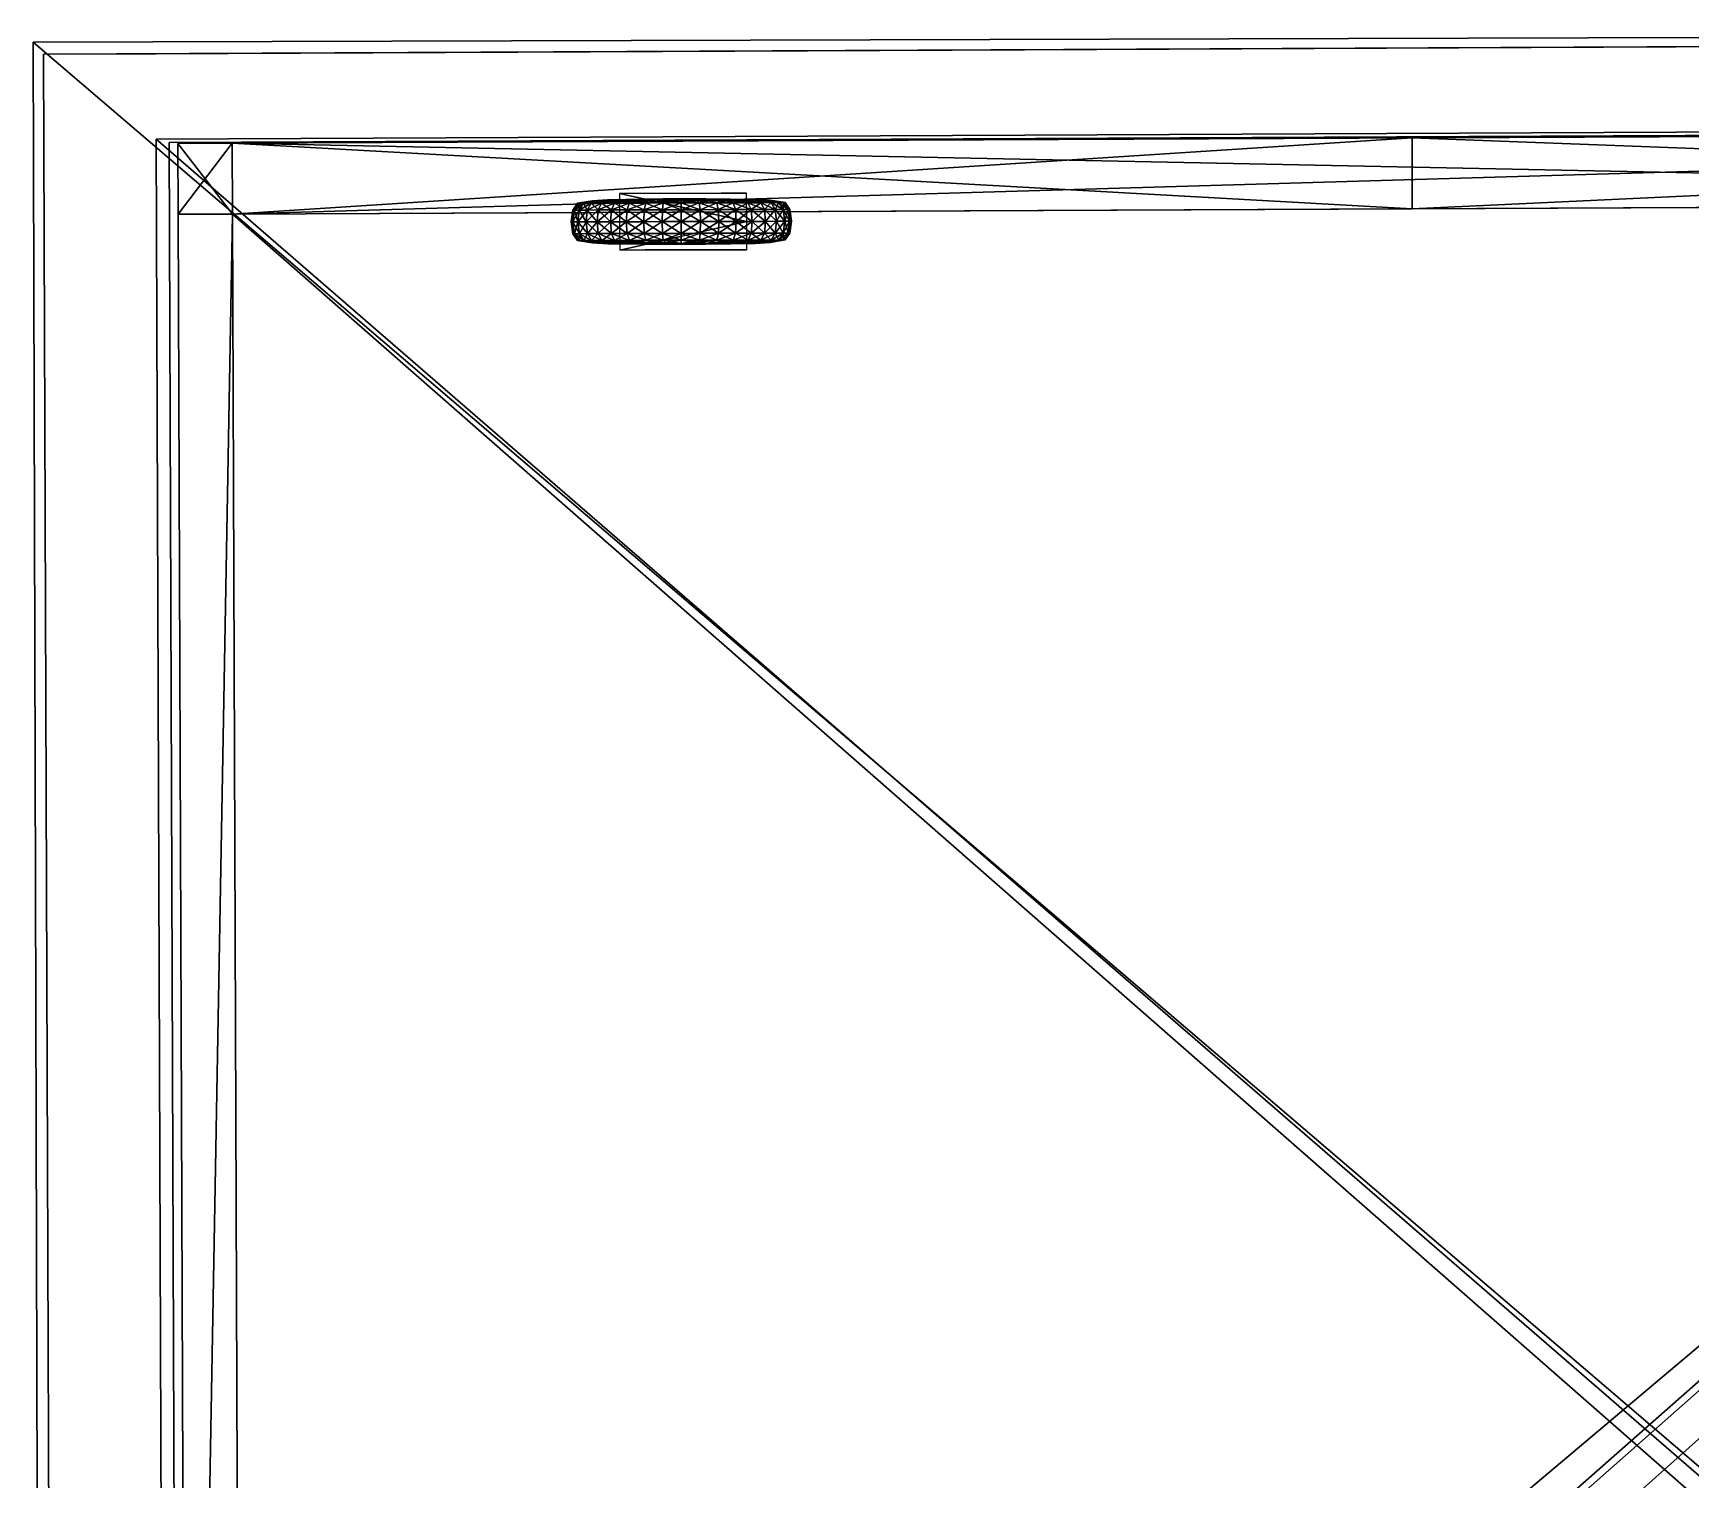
# Model space of a CAD drawing. Extents: x -38 to 62, y -5 to 40.
# Drawn here: x -38.47 to -12.8, y 17.5 to 39.91 of the extents above; entities that cross this region are included whole.
import ezdxf

# ---------------------------------------------------------------- set-up
doc = ezdxf.new("R2010")
doc.units = 0
doc.layers.get('0').update_dxf_attribs({"color": 16, "linetype": 'CONTINUOUS'})

msp = doc.modelspace()

# ---------------------------------------------------------------- meshes
at = {"color": 233}
mesh = msp.add_polyface(dxfattribs=at)
corners = [(-26.755, 36.996, 1.447), (-26.728, 36.996, 1.743), (-26.752, 36.814, 1.743), (-26.778, 36.813, 1.451), (-26.831, 36.996, 1.16), (-26.853, 36.813, 1.168), (-26.854, 37.179, 1.168), (-26.779, 37.179, 1.451), (-26.753, 37.179, 1.743), (-26.755, 36.996, 2.039), (-26.831, 36.996, 2.326), (-26.853, 36.813, 2.318), (-26.778, 36.813, 2.035), (-26.779, 37.179, 2.035), (-26.854, 37.179, 2.318), (-26.848, 36.707, 1.464), (-26.823, 36.707, 1.743), (-26.848, 36.707, 2.022), (-26.92, 36.707, 2.293), (-26.85, 37.285, 1.464), (-26.825, 37.285, 1.743), (-26.922, 37.285, 1.193), (-26.85, 37.285, 2.022), (-38.47, 39.77, 4.408), (11.53, 39.91, 4.408), (11.65, -3.09, 4.408), (11.65, -3.09, 6.144), (11.53, 39.91, 6.144), (-38.47, 39.77, 6.144), (-38.35, -3.23, 6.144)]
mesh.append_faces([[corners[k] for k in face] for face in [(0, 1, 2, 0), (2, 3, 0, 2), (4, 0, 3, 4), (3, 5, 4, 3), (0, 4, 6, 0), (6, 7, 0, 6), (1, 0, 7, 1), (7, 8, 1, 7), (9, 10, 11, 9), (11, 12, 9, 11), (1, 9, 12, 1), (12, 2, 1, 12), (9, 1, 8, 9), (8, 13, 9, 8), (10, 9, 13, 10), (13, 14, 10, 13), (5, 3, 15, 5), (16, 15, 3, 16), (3, 2, 16, 3), (17, 16, 2, 17), (2, 12, 17, 2), (12, 11, 18, 12), (19, 20, 8, 19), (8, 7, 19, 8), (7, 6, 21, 7), (14, 13, 22, 14), (20, 22, 13, 20), (13, 8, 20, 13), (23, 24, 25, 23), (26, 27, 28, 26), (28, 29, 26, 28), (23, 28, 27, 23), (27, 24, 23, 27)]], dxfattribs={"vtx2": -1, "vtx3": -1, "color": 233})
at = {"color": 176}
mesh = msp.add_polyface(dxfattribs=at)
corners = [(-36.218, -1.892, 28.683), (9.624, -1.682, 28.683), (-36.363, 38.217, 28.683), (9.479, 38.427, 28.683), (-36.218, -1.892, 29.59), (9.624, -1.682, 29.59), (-36.363, 38.217, 29.59), (9.479, 38.427, 29.59), (-38.16, -1.903, 6.261), (11.497, -1.676, 6.261), (-38.311, 39.584, 6.261), (11.347, 39.811, 6.261), (-38.16, -1.903, 49.451), (11.497, -1.676, 49.451), (-38.311, 39.584, 49.451), (11.347, 39.811, 49.451), (-36.419, -1.895, 11.224), (9.548, -1.684, 11.224), (9.548, -1.684, 48.268), (-36.419, -1.895, 48.268), (9.397, 39.802, 10.192), (-36.57, 39.592, 10.192), (-36.57, 39.592, 48.268), (9.397, 39.802, 48.268), (-36.565, 38.27, 11.224), (9.402, 38.48, 11.224), (9.402, 38.48, 48.268), (-36.565, 38.27, 48.268), (11.497, -1.676, 32.708), (11.497, -1.676, 36.914), (-38.16, -1.903, 36.86), (-38.16, -1.903, 32.708), (11.347, 39.811, 36.914), (11.347, 39.811, 32.708), (-38.311, 39.584, 32.708), (-38.311, 39.584, 36.86), (9.548, -1.684, 32.798), (9.548, -1.684, 36.857), (-36.419, -1.895, 36.857), (-36.419, -1.895, 32.798), (-36.57, 39.592, 32.798), (-36.57, 39.592, 36.857), (9.397, 39.802, 36.857), (9.397, 39.802, 32.798), (9.402, 38.48, 32.798), (9.402, 38.48, 36.857), (-36.565, 38.27, 36.857), (-36.565, 38.27, 32.798)]
mesh.append_faces([[corners[k] for k in face] for face in [(0, 2, 3, 0), (3, 1, 0, 3), (4, 5, 7, 4), (7, 6, 4, 7), (0, 1, 5, 0), (5, 4, 0, 5), (1, 3, 7, 1), (7, 5, 1, 7), (3, 2, 6, 3), (6, 7, 3, 6), (2, 0, 4, 2), (4, 6, 2, 4), (11, 9, 8, 11), (8, 10, 11, 8), (15, 14, 12, 15), (12, 13, 15, 12), (47, 44, 45, 47), (45, 46, 47, 45), (28, 33, 32, 28), (32, 29, 28, 32), (43, 40, 41, 43), (41, 42, 43, 41), (34, 31, 30, 34), (30, 35, 34, 30), (17, 16, 8, 17), (8, 9, 17, 8), (36, 28, 29, 36), (29, 37, 36, 29), (19, 18, 13, 19), (13, 12, 19, 13), (38, 30, 31, 38), (31, 39, 38, 31), (21, 20, 11, 21), (11, 10, 21, 11), (40, 34, 35, 40), (35, 41, 40, 35), (23, 22, 14, 23), (14, 15, 23, 14), (42, 32, 33, 42), (33, 43, 42, 33), (25, 24, 16, 25), (16, 17, 25, 16), (44, 36, 37, 44), (37, 45, 44, 37), (27, 26, 18, 27), (18, 19, 27, 18), (46, 38, 39, 46), (39, 47, 46, 39), (46, 45, 26, 46), (26, 27, 46, 26), (44, 47, 24, 44), (24, 25, 44, 24), (29, 32, 15, 29), (15, 13, 29, 15), (33, 28, 9, 33), (9, 11, 33, 9), (42, 41, 22, 42), (22, 23, 42, 22), (40, 43, 20, 40), (20, 21, 40, 20), (35, 30, 12, 35), (12, 14, 35, 12), (31, 34, 10, 31), (10, 8, 31, 10), (18, 37, 29, 18), (29, 13, 18, 29), (28, 36, 17, 28), (17, 9, 28, 17), (16, 39, 31, 16), (31, 8, 16, 31), (30, 38, 19, 30), (19, 12, 30, 19), (22, 41, 35, 22), (35, 14, 22, 35), (34, 40, 21, 34), (21, 10, 34, 21), (20, 43, 33, 20), (33, 11, 20, 33), (32, 42, 23, 32), (23, 15, 32, 23), (45, 37, 18, 45), (18, 26, 45, 18), (36, 44, 25, 36), (25, 17, 36, 25), (47, 39, 16, 47), (16, 24, 47, 16), (38, 46, 27, 38), (27, 19, 38, 27)]], dxfattribs={"vtx2": -1, "vtx3": -1, "color": 176})
at = {"color": 233}
mesh = msp.add_polyface(dxfattribs=at)
corners = [(-28.727, 0.483, 0.655), (-28.331, 0.502, 1.743), (-28.331, 0.485, 0.585), (-28.57, 0.471, 0.387), (-29.019, 0.469, 0.551), (-29.075, 0.482, 0.856), (-29.334, 0.482, 1.164), (-29.385, 0.468, 0.858), (-29.625, 0.468, 1.272), (-29.471, 0.481, 1.542), (-29.471, 0.481, 1.944), (-29.708, 0.467, 1.743), (-29.625, 0.468, 2.214), (-29.334, 0.482, 2.322), (-29.075, 0.482, 2.63), (-29.385, 0.468, 2.628), (-29.019, 0.469, 2.935), (-28.727, 0.483, 2.831), (-28.331, 0.485, 2.901), (-28.57, 0.471, 3.099), (-28.331, 0.433, 0.135), (-28.881, 0.432, 0.232), (-28.61, 0.432, 0.159), (-29.135, 0.431, 0.35), (-29.563, 0.43, 0.709), (-29.842, 0.429, 1.193), (-29.939, 0.429, 1.743), (-29.842, 0.429, 2.293), (-29.563, 0.43, 2.777), (-28.881, 0.432, 3.254), (-29.135, 0.431, 3.136), (-28.61, 0.432, 3.327), (-28.894, 0.579, 2.001), (-29.286, 0.578, 4.299), (-27.319, 0.584, 4.299), (-38.47, 39.77, 4.408), (-38.35, -3.23, 4.408), (-38.35, -3.23, 6.144), (-38.47, 39.77, 6.144)]
mesh.append_faces([[corners[k] for k in face] for face in [(0, 1, 2, 0), (2, 3, 0, 2), (1, 0, 4, 1), (4, 5, 1, 4), (6, 1, 5, 6), (5, 7, 6, 5), (1, 6, 8, 1), (8, 9, 1, 8), (10, 1, 9, 10), (9, 11, 10, 9), (1, 10, 12, 1), (12, 13, 1, 12), (14, 1, 13, 14), (13, 15, 14, 13), (1, 14, 16, 1), (16, 17, 1, 16), (18, 1, 17, 18), (17, 19, 18, 17), (3, 2, 20, 3), (4, 0, 21, 4), (0, 3, 22, 0), (5, 4, 23, 5), (6, 7, 24, 6), (9, 8, 25, 9), (10, 11, 26, 10), (13, 12, 27, 13), (14, 15, 28, 14), (19, 17, 29, 19), (17, 16, 30, 17), (18, 19, 31, 18), (32, 33, 34, 32), (35, 36, 37, 35), (37, 38, 35, 37)]], dxfattribs={"vtx2": -1, "vtx3": -1, "color": 233})
mesh = msp.add_polyface(dxfattribs=at)
corners = [(-26.652, 0.149, 1.447), (-26.626, 0.149, 1.743), (-26.649, -0.034, 1.743), (-26.675, -0.034, 1.451), (-26.728, 0.149, 1.16), (-26.75, -0.034, 1.168), (-26.751, 0.331, 1.168), (-26.676, 0.331, 1.451), (-26.65, 0.331, 1.743), (-26.652, 0.149, 2.039), (-26.728, 0.149, 2.326), (-26.75, -0.034, 2.318), (-26.675, -0.034, 2.035), (-26.676, 0.331, 2.035), (-26.751, 0.331, 2.318), (-26.745, -0.141, 1.464), (-26.818, -0.141, 1.193), (-26.721, -0.141, 1.743), (-26.745, -0.141, 2.022), (-26.818, -0.141, 2.293), (-26.747, 0.438, 1.464), (-26.722, 0.438, 1.743), (-26.819, 0.437, 1.193), (-26.747, 0.438, 2.022), (11.65, -3.09, 4.408), (-38.35, -3.23, 4.408), (-38.47, 39.77, 4.408), (11.65, -3.09, 6.144), (-38.35, -3.23, 6.144)]
mesh.append_faces([[corners[k] for k in face] for face in [(0, 1, 2, 0), (2, 3, 0, 2), (4, 0, 3, 4), (3, 5, 4, 3), (0, 4, 6, 0), (6, 7, 0, 6), (1, 0, 7, 1), (7, 8, 1, 7), (9, 10, 11, 9), (11, 12, 9, 11), (1, 9, 12, 1), (12, 2, 1, 12), (9, 1, 8, 9), (8, 13, 9, 8), (10, 9, 13, 10), (13, 14, 10, 13), (15, 16, 5, 15), (5, 3, 15, 5), (17, 15, 3, 17), (3, 2, 17, 3), (18, 17, 2, 18), (2, 12, 18, 2), (19, 18, 12, 19), (12, 11, 19, 12), (20, 21, 8, 20), (8, 7, 20, 8), (7, 6, 22, 7), (14, 13, 23, 14), (21, 23, 13, 21), (13, 8, 21, 13), (24, 25, 26, 24), (24, 27, 28, 24), (28, 25, 24, 28)]], dxfattribs={"vtx2": -1, "vtx3": -1, "color": 233})
at = {"color": 176}
mesh = msp.add_polyface(dxfattribs=at)
corners = [(-35.386, 38.204, 29.79), (-35.386, 38.204, 30.486), (8.827, 38.403, 30.486), (-36.227, 38.2, 29.79), (-36.227, 38.2, 30.486), (-35.386, 38.204, 47.004), (-36.227, 38.2, 47.004), (-36.223, 37.104, 29.79), (-36.223, 37.104, 30.486), (-36.223, 37.104, 47), (-35.382, 37.108, 30.486), (8.831, 37.307, 30.486), (8.831, 37.307, 29.79), (-35.382, 37.108, 29.79), (8.827, 38.403, 29.79), (-35.382, 37.108, 47), (-17.116, 38.286, 47.004), (-17.116, 38.286, 30.486), (-17.112, 37.19, 47), (-17.112, 37.19, 30.486), (-35.386, 38.204, 11.298), (-35.386, 38.204, 11.994), (8.827, 38.403, 11.994), (-36.227, 38.2, 11.298), (-36.227, 38.2, 11.994), (-35.386, 38.204, 28.512), (-36.227, 38.2, 28.512), (-36.223, 37.104, 11.298), (-36.223, 37.104, 11.994), (-36.223, 37.104, 28.508), (-35.382, 37.108, 11.994), (8.831, 37.307, 11.994), (8.831, 37.307, 11.298), (-35.382, 37.108, 11.298), (8.827, 38.403, 11.298), (-35.382, 37.108, 28.508), (-17.116, 38.286, 28.512), (-17.116, 38.286, 11.994), (-17.112, 37.19, 28.508), (-17.112, 37.19, 11.994)]
mesh.append_faces([[corners[k] for k in face] for face in [(0, 1, 2, 0), (1, 0, 3, 1), (3, 4, 1, 3), (5, 1, 4, 5), (4, 6, 5, 4), (7, 8, 4, 7), (4, 3, 7, 4), (8, 9, 6, 8), (6, 4, 8, 6), (10, 11, 2, 10), (2, 1, 10, 2), (12, 13, 0, 12), (0, 14, 12, 0), (13, 7, 3, 13), (3, 0, 13, 3), (9, 15, 5, 9), (5, 6, 9, 5), (16, 17, 1, 16), (1, 5, 16, 1), (18, 16, 5, 18), (5, 15, 18, 5), (17, 19, 10, 17), (10, 1, 17, 10), (20, 21, 22, 20), (21, 20, 23, 21), (23, 24, 21, 23), (25, 21, 24, 25), (24, 26, 25, 24), (27, 28, 24, 27), (24, 23, 27, 24), (28, 29, 26, 28), (26, 24, 28, 26), (30, 31, 22, 30), (22, 21, 30, 22), (32, 33, 20, 32), (20, 34, 32, 20), (33, 27, 23, 33), (23, 20, 33, 23), (29, 35, 25, 29), (25, 26, 29, 25), (36, 37, 21, 36), (21, 25, 36, 21), (38, 36, 25, 38), (25, 35, 38, 25), (39, 38, 35, 39), (37, 39, 30, 37), (30, 21, 37, 30)]], dxfattribs={"vtx2": -1, "vtx3": -1, "color": 176})
mesh = msp.add_polyface(dxfattribs=at)
corners = [(8.827, 38.403, 30.486), (8.827, 38.403, 29.79), (-35.386, 38.204, 29.79), (9.668, 38.406, 30.486), (9.668, 38.406, 29.79), (8.827, 38.403, 47.004), (9.668, 38.406, 47.004), (9.672, 37.31, 47), (8.831, 37.307, 47), (8.973, -1.778, 46.996), (9.672, 37.31, 30.486), (9.672, 37.31, 29.79), (8.831, 37.307, 29.79), (-17.112, 37.19, 30.486), (-17.116, 38.286, 30.486), (8.831, 37.307, 30.486), (-17.112, 37.19, 47), (-17.116, 38.286, 47.004), (8.827, 38.403, 11.994), (8.827, 38.403, 11.298), (-35.386, 38.204, 11.298), (9.668, 38.406, 11.994), (9.668, 38.406, 11.298), (9.814, -1.775, 11.298), (9.672, 37.31, 11.298), (9.672, 37.31, 11.994), (8.827, 38.403, 28.512), (9.668, 38.406, 28.512), (9.672, 37.31, 28.508), (9.814, -1.775, 28.504), (9.814, -1.775, 11.994), (8.831, 37.307, 28.508), (8.973, -1.778, 28.504), (8.831, 37.307, 11.298), (-17.112, 37.19, 11.994), (-17.116, 38.286, 11.994), (8.831, 37.307, 11.994), (-17.112, 37.19, 28.508), (-17.116, 38.286, 28.512)]
mesh.append_faces([[corners[k] for k in face] for face in [(0, 1, 2, 0), (1, 0, 3, 1), (3, 4, 1, 3), (5, 6, 3, 5), (3, 0, 5, 3), (7, 8, 9, 7), (10, 11, 4, 10), (4, 3, 10, 4), (11, 12, 1, 11), (1, 4, 11, 1), (7, 10, 3, 7), (3, 6, 7, 3), (8, 7, 6, 8), (6, 5, 8, 6), (13, 14, 0, 13), (0, 15, 13, 0), (16, 13, 15, 16), (15, 8, 16, 15), (17, 16, 8, 17), (8, 5, 17, 8), (14, 17, 5, 14), (5, 0, 14, 5), (18, 19, 20, 18), (19, 18, 21, 19), (21, 22, 19, 21), (23, 24, 25, 23), (26, 27, 21, 26), (21, 18, 26, 21), (28, 29, 30, 28), (30, 25, 28, 30), (28, 31, 32, 28), (25, 24, 22, 25), (22, 21, 25, 22), (24, 33, 19, 24), (19, 22, 24, 19), (28, 25, 21, 28), (21, 27, 28, 21), (31, 28, 27, 31), (27, 26, 31, 27), (34, 35, 18, 34), (18, 36, 34, 18), (37, 34, 36, 37), (36, 31, 37, 36), (38, 37, 31, 38), (31, 26, 38, 31), (35, 38, 26, 35), (26, 18, 35, 26)]], dxfattribs={"vtx2": -1, "vtx3": -1, "color": 176})
mesh = msp.add_polyface(dxfattribs=at)
corners = [(-35.24, -1.977, 46.996), (-35.24, -1.977, 48.165), (8.973, -1.778, 48.165), (-36.223, 37.104, 29.79), (-36.081, -1.981, 29.79), (-36.081, -1.981, 30.486), (-36.223, 37.104, 30.486), (-36.081, -1.981, 46.996), (-36.223, 37.104, 47), (-35.382, 37.108, 30.486), (-35.24, -1.977, 30.486), (8.973, -1.778, 30.486), (-35.24, -1.977, 29.79), (-35.382, 37.108, 29.79), (8.831, 37.307, 29.79), (-35.382, 37.108, 47), (-36.081, -1.981, 48.165), (-17.112, 37.19, 30.486), (-17.112, 37.19, 47), (-35.239, -2.104, 30.486), (-35.239, -2.104, 46.996), (8.973, -1.905, 46.996), (-38.136, -1.99, 46.996), (-38.136, -1.99, 48.165), (-38.136, -1.99, 29.79), (-38.136, -1.99, 30.486), (-35.24, -1.977, 28.504), (-35.24, -1.977, 29.674), (8.973, -1.778, 29.674), (-36.223, 37.104, 11.298), (-36.081, -1.981, 11.298), (-36.081, -1.981, 11.994), (-36.223, 37.104, 11.994), (-36.081, -1.981, 28.504), (-36.223, 37.104, 28.508), (-35.382, 37.108, 11.994), (-35.24, -1.977, 11.994), (8.973, -1.778, 11.994), (-35.24, -1.977, 11.298), (-35.382, 37.108, 11.298), (8.831, 37.307, 11.298), (-35.382, 37.108, 28.508), (-36.081, -1.981, 29.674), (-17.112, 37.19, 11.994), (-35.239, -2.104, 11.994), (-35.239, -2.104, 28.504), (8.973, -1.905, 28.504), (-38.136, -1.99, 28.504), (-38.136, -1.99, 29.674), (-38.136, -1.99, 11.298), (-38.136, -1.99, 11.994)]
mesh.append_faces([[corners[k] for k in face] for face in [(0, 1, 2, 0), (3, 4, 5, 3), (5, 6, 3, 5), (6, 5, 7, 6), (7, 8, 6, 7), (9, 10, 11, 9), (12, 13, 14, 12), (13, 12, 4, 13), (4, 3, 13, 4), (15, 0, 10, 15), (10, 9, 15, 10), (16, 1, 0, 16), (0, 7, 16, 0), (7, 0, 15, 7), (15, 8, 7, 15), (17, 18, 15, 17), (15, 9, 17, 15), (19, 20, 21, 19), (22, 23, 16, 22), (16, 7, 22, 16), (24, 25, 5, 24), (5, 4, 24, 5), (25, 22, 7, 25), (7, 5, 25, 7), (26, 27, 28, 26), (29, 30, 31, 29), (31, 32, 29, 31), (32, 31, 33, 32), (33, 34, 32, 33), (35, 36, 37, 35), (38, 39, 40, 38), (39, 38, 30, 39), (30, 29, 39, 30), (41, 26, 36, 41), (36, 35, 41, 36), (42, 27, 26, 42), (26, 33, 42, 26), (33, 26, 41, 33), (41, 34, 33, 41), (41, 35, 43, 41), (44, 45, 46, 44), (47, 48, 42, 47), (42, 33, 47, 42), (49, 50, 31, 49), (31, 30, 49, 31), (50, 47, 33, 50), (33, 31, 50, 33)]], dxfattribs={"vtx2": -1, "vtx3": -1, "color": 176})
mesh = msp.add_polyface(dxfattribs=at)
corners = [(8.973, -1.778, 48.165), (8.973, -1.778, 46.996), (-35.24, -1.977, 46.996), (8.973, -1.778, 30.486), (8.831, 37.307, 30.486), (-35.382, 37.108, 30.486), (8.831, 37.307, 47), (9.672, 37.31, 30.486), (9.814, -1.775, 30.486), (9.814, -1.775, 29.79), (9.672, 37.31, 29.79), (8.973, -1.778, 29.79), (8.831, 37.307, 29.79), (-35.24, -1.977, 29.79), (9.672, 37.31, 47), (9.814, -1.775, 46.996), (9.814, -1.775, 48.165), (8.977, -2.886, 30.486), (8.973, -1.905, 46.996), (8.973, -1.905, 30.486), (-35.239, -2.104, 30.486), (8.976, -2.75, 46.996), (8.976, -2.75, 30.486), (11.869, -1.765, 30.486), (11.869, -1.765, 29.79), (11.869, -1.765, 46.996), (11.869, -1.765, 48.165), (8.973, -1.778, 29.674), (8.973, -1.778, 28.504), (-35.24, -1.977, 28.504), (11.869, -1.765, 28.504), (11.873, -2.873, 28.504), (11.873, -2.873, 11.994), (8.973, -1.778, 11.994), (8.831, 37.307, 11.994), (-35.382, 37.108, 11.994), (8.831, 37.307, 28.508), (9.672, 37.31, 11.994), (9.814, -1.775, 11.994), (9.814, -1.775, 11.298), (9.672, 37.31, 11.298), (8.973, -1.778, 11.298), (8.831, 37.307, 11.298), (-35.24, -1.977, 11.298), (11.869, -1.765, 29.674), (9.814, -1.775, 29.674), (9.814, -1.775, 28.504), (9.672, 37.31, 28.508), (8.977, -2.886, 11.994), (8.973, -1.905, 28.504), (8.973, -1.905, 11.994), (-35.239, -2.104, 11.994), (8.976, -2.75, 28.504), (8.976, -2.75, 11.994), (11.869, -1.765, 11.994), (11.869, -1.765, 11.298)]
mesh.append_faces([[corners[k] for k in face] for face in [(0, 1, 2, 0), (3, 4, 5, 3), (4, 3, 1, 4), (1, 6, 4, 1), (7, 8, 9, 7), (9, 10, 7, 9), (10, 9, 11, 10), (11, 12, 10, 11), (12, 11, 13, 12), (14, 15, 8, 14), (8, 7, 14, 8), (0, 16, 15, 0), (15, 1, 0, 15), (1, 15, 14, 1), (1, 3, 17, 1), (18, 19, 20, 18), (19, 18, 21, 19), (20, 19, 22, 20), (23, 24, 9, 23), (9, 8, 23, 9), (25, 23, 8, 25), (8, 15, 25, 8), (26, 25, 15, 26), (15, 16, 26, 15), (27, 28, 29, 27), (30, 31, 32, 30), (33, 34, 35, 33), (34, 33, 28, 34), (28, 36, 34, 28), (37, 38, 39, 37), (40, 39, 41, 40), (41, 42, 40, 41), (42, 41, 43, 42), (31, 30, 44, 31), (27, 45, 46, 27), (46, 28, 27, 46), (28, 46, 47, 28), (28, 33, 48, 28), (49, 50, 51, 49), (50, 49, 52, 50), (51, 50, 53, 51), (54, 55, 39, 54), (39, 38, 54, 39), (30, 54, 38, 30), (38, 46, 30, 38), (44, 30, 46, 44), (46, 45, 44, 46)]], dxfattribs={"vtx2": -1, "vtx3": -1, "color": 176})
at = {"color": 233}
mesh = msp.add_polyface(dxfattribs=at)
corners = [(-29.908, 36.987, 0.891), (-29.738, 36.988, 0.648), (-29.719, 36.805, 0.663), (-30.034, 36.987, 1.16), (-29.887, 36.805, 0.903), (-30.011, 36.804, 1.168), (-30.012, 37.17, 1.168), (-29.888, 37.17, 0.903), (-29.72, 37.171, 0.663), (-30.111, 36.987, 1.447), (-30.087, 36.804, 1.451), (-30.137, 36.987, 1.743), (-30.112, 36.804, 1.743), (-30.113, 37.17, 1.743), (-30.088, 37.17, 1.451), (-30.111, 36.987, 2.039), (-30.087, 36.804, 2.035), (-30.034, 36.987, 2.326), (-30.011, 36.804, 2.318), (-30.012, 37.17, 2.318), (-30.088, 37.17, 2.035), (-29.908, 36.987, 2.595), (-29.887, 36.805, 2.583), (-29.738, 36.988, 2.838), (-29.72, 37.171, 2.823), (-29.888, 37.17, 2.583), (-29.943, 36.698, 2.293), (-29.825, 36.698, 2.547), (-29.726, 36.661, 2.214), (-30.016, 36.698, 2.022), (-30.04, 36.698, 1.743), (-29.809, 36.661, 1.743), (-29.572, 36.648, 1.944), (-30.016, 36.698, 1.464), (-29.943, 36.698, 1.193), (-29.726, 36.661, 1.272), (-29.572, 36.648, 1.542), (-29.825, 36.698, 0.939), (-29.945, 37.277, 1.193), (-29.826, 37.277, 0.939), (-29.727, 37.315, 1.272), (-30.017, 37.276, 1.464), (-30.042, 37.276, 1.743), (-29.81, 37.315, 1.743), (-29.574, 37.329, 1.542), (-30.017, 37.276, 2.022), (-29.945, 37.277, 2.293), (-29.727, 37.315, 2.214), (-29.574, 37.329, 1.944), (-29.826, 37.277, 2.547)]
mesh.append_faces([[corners[k] for k in face] for face in [(0, 1, 2, 0), (3, 0, 4, 3), (4, 5, 3, 4), (0, 3, 6, 0), (6, 7, 0, 6), (1, 0, 7, 1), (7, 8, 1, 7), (9, 3, 5, 9), (5, 10, 9, 5), (11, 9, 10, 11), (10, 12, 11, 10), (9, 11, 13, 9), (13, 14, 9, 13), (3, 9, 14, 3), (14, 6, 3, 14), (15, 11, 12, 15), (12, 16, 15, 12), (17, 15, 16, 17), (16, 18, 17, 16), (15, 17, 19, 15), (19, 20, 15, 19), (11, 15, 20, 11), (20, 13, 11, 20), (21, 17, 18, 21), (18, 22, 21, 18), (23, 21, 22, 23), (21, 23, 24, 21), (24, 25, 21, 24), (17, 21, 25, 17), (25, 19, 17, 25), (26, 27, 22, 26), (22, 18, 26, 22), (27, 26, 28, 27), (29, 26, 18, 29), (18, 16, 29, 18), (30, 29, 16, 30), (16, 12, 30, 16), (29, 30, 31, 29), (26, 29, 32, 26), (33, 30, 12, 33), (12, 10, 33, 12), (34, 33, 10, 34), (10, 5, 34, 10), (33, 34, 35, 33), (30, 33, 36, 30), (37, 34, 5, 37), (5, 4, 37, 5), (38, 39, 7, 38), (7, 6, 38, 7), (39, 38, 40, 39), (41, 38, 6, 41), (6, 14, 41, 6), (42, 41, 14, 42), (14, 13, 42, 14), (41, 42, 43, 41), (38, 41, 44, 38), (45, 42, 13, 45), (13, 20, 45, 13), (46, 45, 20, 46), (20, 19, 46, 20), (45, 46, 47, 45), (42, 45, 48, 42), (49, 46, 19, 49), (19, 25, 49, 19)]], dxfattribs={"vtx2": -1, "vtx3": -1, "color": 233})
mesh = msp.add_polyface(dxfattribs=at)
corners = [(-29.528, 36.989, 0.438), (-29.285, 36.989, 0.267), (-29.272, 36.807, 0.288), (-29.738, 36.988, 0.648), (-29.72, 37.171, 0.663), (-29.513, 37.171, 0.456), (-29.273, 37.172, 0.288), (-29.285, 36.989, 3.219), (-29.528, 36.989, 3.048), (-29.512, 36.806, 3.03), (-29.273, 37.172, 3.198), (-29.513, 37.171, 3.03), (-29.738, 36.988, 2.838), (-29.72, 37.171, 2.823), (-29.574, 37.329, 1.542), (-29.81, 37.315, 1.743), (-29.574, 37.329, 1.944), (-29.666, 37.277, 0.709), (-29.467, 37.278, 0.511), (-29.488, 37.316, 0.858), (-29.178, 37.33, 0.856), (-29.826, 37.277, 0.939), (-29.888, 37.17, 0.903), (-29.727, 37.315, 1.272), (-29.437, 37.329, 1.164), (-30.017, 37.276, 1.464), (-29.945, 37.277, 1.193), (-29.727, 37.315, 2.214), (-30.017, 37.276, 2.022), (-30.042, 37.276, 1.743), (-29.666, 37.277, 2.777), (-29.826, 37.277, 2.547), (-29.888, 37.17, 2.583), (-29.488, 37.316, 2.628), (-29.437, 37.329, 2.322), (-29.945, 37.277, 2.293), (-29.467, 37.278, 2.975), (-29.178, 37.33, 2.63)]
mesh.append_faces([[corners[k] for k in face] for face in [(0, 1, 2, 0), (0, 3, 4, 0), (4, 5, 0, 4), (1, 0, 5, 1), (5, 6, 1, 5), (7, 8, 9, 7), (8, 7, 10, 8), (10, 11, 8, 10), (12, 8, 11, 12), (11, 13, 12, 11), (14, 15, 16, 14), (17, 18, 5, 17), (5, 4, 17, 5), (18, 17, 19, 18), (19, 20, 18, 19), (21, 17, 4, 21), (4, 22, 21, 4), (23, 24, 21, 23), (17, 21, 24, 17), (24, 19, 17, 24), (15, 14, 25, 15), (14, 23, 26, 14), (27, 16, 28, 27), (16, 15, 29, 16), (30, 31, 32, 30), (32, 13, 30, 32), (31, 30, 33, 31), (33, 34, 31, 33), (35, 31, 34, 35), (34, 27, 35, 34), (36, 30, 13, 36), (13, 11, 36, 13), (30, 36, 37, 30)]], dxfattribs={"vtx2": -1, "vtx3": -1, "color": 233})
mesh = msp.add_polyface(dxfattribs=at)
corners = [(-29.285, 36.989, 0.267), (-29.015, 36.99, 0.142), (-29.007, 36.807, 0.164), (-29.272, 36.807, 0.288), (-29.273, 37.172, 0.288), (-29.008, 37.173, 0.164), (-29.512, 36.806, 3.03), (-29.272, 36.807, 3.198), (-29.285, 36.989, 3.219), (-29.015, 36.99, 3.344), (-29.007, 36.807, 3.322), (-29.008, 37.173, 3.322), (-29.273, 37.172, 3.198), (-29.176, 36.649, 2.63), (-28.432, 36.634, 1.743), (-28.828, 36.65, 2.831), (-29.12, 36.662, 2.935), (-29.486, 36.661, 2.628), (-29.435, 36.648, 2.322), (-29.572, 36.648, 1.944), (-29.809, 36.661, 1.743), (-29.435, 36.648, 1.164), (-29.572, 36.648, 1.542), (-29.486, 36.661, 0.858), (-29.176, 36.649, 0.856), (-29.12, 36.662, 0.551), (-28.828, 36.65, 0.655), (-29.122, 37.317, 0.551), (-29.178, 37.33, 0.856), (-28.434, 37.349, 1.743), (-29.437, 37.329, 1.164), (-29.488, 37.316, 0.858), (-29.727, 37.315, 1.272), (-29.574, 37.329, 1.542), (-29.574, 37.329, 1.944), (-29.727, 37.315, 2.214), (-29.437, 37.329, 2.322), (-29.178, 37.33, 2.63), (-29.488, 37.316, 2.628), (-29.236, 36.7, 3.136), (-28.982, 36.701, 3.254), (-29.466, 36.699, 2.975), (-29.236, 36.7, 0.35), (-29.466, 36.699, 0.511), (-29.512, 36.806, 0.456), (-29.664, 36.699, 0.709), (-28.982, 36.701, 0.232), (-29.238, 37.279, 0.35), (-28.984, 37.279, 0.232), (-28.83, 37.331, 0.655), (-29.467, 37.278, 0.511), (-29.513, 37.171, 0.456), (-29.238, 37.279, 3.136), (-29.467, 37.278, 2.975), (-29.513, 37.171, 3.03), (-29.122, 37.317, 2.935), (-29.666, 37.277, 2.777), (-28.984, 37.279, 3.254), (-28.83, 37.331, 2.831), (-29.389, 37.426, 4.299), (-29.388, 36.988, 4.299), (-27.42, 36.994, 4.299)]
mesh.append_faces([[corners[k] for k in face] for face in [(0, 1, 2, 0), (2, 3, 0, 2), (1, 0, 4, 1), (4, 5, 1, 4), (6, 7, 8, 6), (9, 8, 7, 9), (7, 10, 9, 7), (8, 9, 11, 8), (11, 12, 8, 11), (13, 14, 15, 13), (15, 16, 13, 15), (14, 13, 17, 14), (17, 18, 14, 17), (19, 14, 18, 19), (14, 19, 20, 14), (21, 14, 22, 21), (14, 21, 23, 14), (23, 24, 14, 23), (24, 25, 26, 24), (27, 28, 29, 27), (30, 29, 28, 30), (28, 31, 30, 28), (29, 30, 32, 29), (32, 33, 29, 32), (34, 29, 33, 34), (29, 34, 35, 29), (35, 36, 29, 35), (37, 29, 36, 37), (36, 38, 37, 36), (39, 40, 10, 39), (10, 7, 39, 10), (40, 39, 16, 40), (16, 15, 40, 16), (41, 39, 7, 41), (7, 6, 41, 7), (39, 41, 13, 39), (13, 16, 39, 13), (42, 43, 44, 42), (44, 3, 42, 44), (43, 42, 25, 43), (25, 24, 43, 25), (24, 23, 45, 24), (46, 42, 3, 46), (3, 2, 46, 3), (42, 46, 26, 42), (26, 25, 42, 26), (47, 48, 5, 47), (5, 4, 47, 5), (48, 47, 27, 48), (27, 49, 48, 27), (50, 47, 4, 50), (4, 51, 50, 4), (47, 50, 28, 47), (28, 27, 47, 28), (52, 53, 54, 52), (54, 12, 52, 54), (53, 52, 55, 53), (55, 37, 53, 55), (37, 38, 56, 37), (57, 52, 12, 57), (12, 11, 57, 12), (52, 57, 58, 52), (58, 55, 52, 58), (59, 60, 61, 59)]], dxfattribs={"vtx2": -1, "vtx3": -1, "color": 233})
mesh = msp.add_polyface(dxfattribs=at)
corners = [(-28.433, 36.992, 0.039), (-28.729, 36.991, 0.065), (-28.725, 37.173, 0.088), (-28.433, 37.174, 0.063), (-29.015, 36.99, 0.142), (-29.008, 37.173, 0.164), (-29.015, 36.99, 3.344), (-28.729, 36.991, 3.421), (-28.725, 37.173, 3.398), (-29.008, 37.173, 3.322), (-28.433, 36.992, 3.447), (-28.433, 37.174, 3.423), (-28.83, 37.331, 0.655), (-28.434, 37.349, 1.743), (-28.434, 37.332, 0.585), (-28.673, 37.318, 0.387), (-29.122, 37.317, 0.551), (-29.178, 37.33, 2.63), (-29.122, 37.317, 2.935), (-28.83, 37.331, 2.831), (-28.434, 37.332, 2.901), (-28.673, 37.318, 3.099), (-28.194, 37.319, 3.099), (-28.713, 37.28, 0.159), (-28.433, 37.281, 0.135), (-28.984, 37.279, 0.232), (-28.713, 37.28, 3.327), (-28.984, 37.279, 3.254), (-28.433, 37.281, 3.351), (-28.996, 37.427, 2.001), (-29.389, 37.426, 4.299), (-27.421, 37.431, 4.299)]
mesh.append_faces([[corners[k] for k in face] for face in [(0, 1, 2, 0), (2, 3, 0, 2), (1, 4, 5, 1), (5, 2, 1, 5), (6, 7, 8, 6), (8, 9, 6, 8), (7, 10, 11, 7), (11, 8, 7, 11), (12, 13, 14, 12), (14, 15, 12, 14), (13, 12, 16, 13), (13, 17, 18, 13), (18, 19, 13, 18), (20, 13, 19, 20), (19, 21, 20, 19), (13, 20, 22, 13), (23, 24, 3, 23), (3, 2, 23, 3), (24, 23, 15, 24), (15, 14, 24, 15), (25, 23, 2, 25), (2, 5, 25, 2), (23, 25, 12, 23), (12, 15, 23, 12), (26, 27, 9, 26), (9, 8, 26, 9), (27, 26, 21, 27), (21, 19, 27, 21), (28, 26, 8, 28), (8, 11, 28, 8), (26, 28, 20, 26), (20, 21, 26, 20), (29, 30, 31, 29)]], dxfattribs={"vtx2": -1, "vtx3": -1, "color": 233})
mesh = msp.add_polyface(dxfattribs=at)
corners = [(-27.593, 37.177, 0.288), (-27.353, 37.177, 0.456), (-27.337, 36.995, 0.438), (-27.581, 36.994, 0.267), (-27.85, 36.993, 0.142), (-27.859, 37.176, 0.164), (-27.581, 36.994, 3.219), (-27.85, 36.993, 3.344), (-27.858, 36.81, 3.322), (-27.593, 37.177, 3.198), (-27.859, 37.176, 3.322), (-27.337, 36.995, 3.048), (-27.353, 37.177, 3.03), (-28.434, 37.349, 1.743), (-27.293, 37.335, 1.944), (-27.057, 37.323, 1.743), (-27.43, 37.335, 1.164), (-27.293, 37.335, 1.542), (-27.379, 37.322, 0.858), (-27.689, 37.334, 0.856), (-27.745, 37.321, 0.551), (-28.037, 37.333, 0.655), (-28.037, 37.333, 2.831), (-27.745, 37.321, 2.935), (-27.689, 37.334, 2.63), (-27.379, 37.322, 2.628), (-27.43, 37.335, 2.322), (-27.629, 37.283, 0.35), (-27.4, 37.284, 0.511), (-27.201, 37.284, 0.709), (-27.883, 37.282, 0.232), (-27.629, 37.283, 3.136), (-27.883, 37.282, 3.254), (-27.4, 37.284, 2.975), (-27.42, 36.994, 4.299), (-27.421, 37.431, 4.299), (-29.389, 37.426, 4.299)]
mesh.append_faces([[corners[k] for k in face] for face in [(0, 1, 2, 0), (3, 4, 5, 3), (5, 0, 3, 5), (6, 7, 8, 6), (7, 6, 9, 7), (9, 10, 7, 9), (6, 11, 12, 6), (12, 9, 6, 12), (13, 14, 15, 13), (16, 13, 17, 16), (18, 19, 13, 18), (19, 20, 21, 19), (22, 23, 24, 22), (25, 26, 13, 25), (14, 13, 26, 14), (27, 28, 1, 27), (1, 0, 27, 1), (28, 27, 20, 28), (20, 19, 28, 20), (19, 18, 29, 19), (30, 27, 0, 30), (0, 5, 30, 0), (27, 30, 21, 27), (21, 20, 27, 21), (31, 32, 10, 31), (10, 9, 31, 10), (32, 31, 23, 32), (23, 22, 32, 23), (33, 31, 9, 33), (9, 12, 33, 9), (31, 33, 24, 31), (24, 23, 31, 24), (34, 35, 36, 34)]], dxfattribs={"vtx2": -1, "vtx3": -1, "color": 233})
mesh = msp.add_polyface(dxfattribs=at)
corners = [(-27.85, 36.993, 0.142), (-28.137, 36.992, 0.065), (-28.141, 37.175, 0.088), (-27.859, 37.176, 0.164), (-28.433, 36.992, 0.039), (-28.433, 37.174, 0.063), (-28.433, 36.992, 3.447), (-28.137, 36.992, 3.421), (-28.141, 37.175, 3.398), (-28.433, 37.174, 3.423), (-27.85, 36.993, 3.344), (-27.859, 37.176, 3.322), (-28.434, 37.349, 1.743), (-27.43, 37.335, 1.164), (-27.379, 37.322, 0.858), (-28.037, 37.333, 0.655), (-27.689, 37.334, 0.856), (-28.194, 37.319, 0.387), (-28.434, 37.332, 0.585), (-28.194, 37.319, 3.099), (-28.037, 37.333, 2.831), (-27.689, 37.334, 2.63), (-27.379, 37.322, 2.628), (-28.154, 37.282, 0.159), (-27.883, 37.282, 0.232), (-28.433, 37.281, 0.135), (-28.154, 37.282, 3.327), (-28.433, 37.281, 3.351), (-28.434, 37.332, 2.901), (-27.883, 37.282, 3.254), (-27.421, 37.431, 4.299), (-27.814, 37.43, 2.001), (-28.996, 37.427, 2.001)]
mesh.append_faces([[corners[k] for k in face] for face in [(0, 1, 2, 0), (2, 3, 0, 2), (1, 4, 5, 1), (5, 2, 1, 5), (6, 7, 8, 6), (8, 9, 6, 8), (7, 10, 11, 7), (11, 8, 7, 11), (12, 13, 14, 12), (15, 12, 16, 15), (12, 15, 17, 12), (17, 18, 12, 17), (19, 20, 12, 19), (21, 12, 20, 21), (12, 21, 22, 12), (23, 24, 3, 23), (3, 2, 23, 3), (24, 23, 17, 24), (17, 15, 24, 17), (25, 23, 2, 25), (2, 5, 25, 2), (23, 25, 18, 23), (18, 17, 23, 18), (26, 27, 9, 26), (9, 8, 26, 9), (27, 26, 19, 27), (19, 28, 27, 19), (29, 26, 8, 29), (8, 11, 29, 8), (26, 29, 20, 26), (20, 19, 26, 20), (30, 31, 32, 30)]], dxfattribs={"vtx2": -1, "vtx3": -1, "color": 233})
mesh = msp.add_polyface(dxfattribs=at)
corners = [(-27.146, 37.178, 0.663), (-26.978, 37.178, 0.903), (-26.957, 36.996, 0.891), (-27.337, 36.995, 0.438), (-27.581, 36.994, 0.267), (-27.593, 37.177, 0.288), (-27.127, 36.995, 0.648), (-27.353, 37.177, 0.456), (-27.337, 36.995, 3.048), (-27.127, 36.995, 2.838), (-27.146, 37.178, 2.823), (-27.353, 37.177, 3.03), (-26.957, 36.996, 2.595), (-26.978, 37.178, 2.583), (-27.057, 37.323, 1.743), (-27.293, 37.335, 1.542), (-28.434, 37.349, 1.743), (-27.14, 37.322, 1.272), (-27.43, 37.335, 1.164), (-27.43, 37.335, 2.322), (-27.14, 37.322, 2.214), (-27.293, 37.335, 1.944), (-26.85, 37.285, 1.464), (-26.825, 37.285, 1.743), (-27.201, 37.284, 0.709), (-27.041, 37.285, 0.939), (-27.379, 37.322, 0.858), (-26.922, 37.285, 1.193), (-27.4, 37.284, 0.511), (-27.689, 37.334, 0.856), (-27.201, 37.284, 2.777), (-27.4, 37.284, 2.975), (-27.379, 37.322, 2.628), (-27.689, 37.334, 2.63), (-27.041, 37.285, 2.547), (-26.85, 37.285, 2.022), (-26.922, 37.285, 2.293)]
mesh.append_faces([[corners[k] for k in face] for face in [(0, 1, 2, 0), (3, 4, 5, 3), (6, 3, 7, 6), (7, 0, 6, 7), (8, 9, 10, 8), (10, 11, 8, 10), (9, 12, 13, 9), (13, 10, 9, 13), (14, 15, 16, 14), (15, 17, 18, 15), (19, 20, 21, 19), (17, 15, 22, 17), (15, 14, 23, 15), (24, 25, 1, 24), (1, 0, 24, 1), (25, 24, 26, 25), (26, 18, 25, 26), (27, 25, 18, 27), (18, 17, 27, 18), (28, 24, 0, 28), (0, 7, 28, 0), (24, 28, 29, 24), (30, 31, 11, 30), (11, 10, 30, 11), (31, 30, 32, 31), (32, 33, 31, 32), (34, 30, 10, 34), (10, 13, 34, 10), (20, 19, 34, 20), (30, 34, 19, 30), (19, 32, 30, 19), (14, 21, 35, 14), (21, 20, 36, 21)]], dxfattribs={"vtx2": -1, "vtx3": -1, "color": 233})
mesh = msp.add_polyface(dxfattribs=at)
corners = [(-26.957, 36.996, 0.891), (-26.831, 36.996, 1.16), (-26.853, 36.813, 1.168), (-26.977, 36.813, 0.903), (-27.127, 36.995, 0.648), (-27.146, 37.178, 0.663), (-26.978, 37.178, 0.903), (-26.854, 37.179, 1.168), (-26.957, 36.996, 2.595), (-27.127, 36.995, 2.838), (-27.145, 36.812, 2.823), (-26.831, 36.996, 2.326), (-26.977, 36.813, 2.583), (-26.853, 36.813, 2.318), (-26.854, 37.179, 2.318), (-26.978, 37.178, 2.583), (-26.848, 36.707, 1.464), (-26.92, 36.707, 1.193), (-26.823, 36.707, 1.743), (-27.055, 36.668, 1.743), (-27.291, 36.654, 1.542), (-26.92, 36.707, 2.293), (-26.848, 36.707, 2.022), (-26.778, 36.813, 2.035), (-27.138, 36.668, 2.214), (-27.291, 36.654, 1.944), (-27.039, 36.706, 2.547), (-27.039, 36.706, 0.939), (-27.138, 36.668, 1.272), (-26.922, 37.285, 1.193), (-26.85, 37.285, 1.464), (-26.779, 37.179, 1.451), (-27.14, 37.322, 1.272), (-26.825, 37.285, 1.743), (-27.293, 37.335, 1.542), (-27.041, 37.285, 0.939), (-26.922, 37.285, 2.293), (-27.041, 37.285, 2.547), (-27.14, 37.322, 2.214), (-26.85, 37.285, 2.022), (-27.057, 37.323, 1.743), (-27.293, 37.335, 1.944)]
mesh.append_faces([[corners[k] for k in face] for face in [(0, 1, 2, 0), (2, 3, 0, 2), (0, 4, 5, 0), (1, 0, 6, 1), (6, 7, 1, 6), (8, 9, 10, 8), (11, 8, 12, 11), (12, 13, 11, 12), (8, 11, 14, 8), (14, 15, 8, 14), (16, 17, 2, 16), (16, 18, 19, 16), (17, 16, 20, 17), (21, 22, 23, 21), (22, 21, 24, 22), (18, 22, 25, 18), (26, 21, 13, 26), (13, 12, 26, 13), (17, 27, 3, 17), (3, 2, 17, 3), (27, 17, 28, 27), (29, 30, 31, 29), (30, 29, 32, 30), (33, 30, 34, 33), (35, 29, 7, 35), (7, 6, 35, 7), (36, 37, 15, 36), (15, 14, 36, 15), (37, 36, 38, 37), (39, 36, 14, 39), (39, 33, 40, 39), (36, 39, 41, 36)]], dxfattribs={"vtx2": -1, "vtx3": -1, "color": 233})
mesh = msp.add_polyface(dxfattribs=at)
corners = [(-29.272, 36.807, 0.288), (-29.512, 36.806, 0.456), (-29.528, 36.989, 0.438), (-29.738, 36.988, 0.648), (-29.719, 36.805, 0.663), (-29.887, 36.805, 0.903), (-29.908, 36.987, 0.891), (-29.887, 36.805, 2.583), (-29.719, 36.805, 2.823), (-29.738, 36.988, 2.838), (-29.528, 36.989, 3.048), (-29.512, 36.806, 3.03), (-29.435, 36.648, 2.322), (-29.726, 36.661, 2.214), (-29.572, 36.648, 1.944), (-29.809, 36.661, 1.743), (-29.572, 36.648, 1.542), (-28.432, 36.634, 1.743), (-29.726, 36.661, 1.272), (-29.435, 36.648, 1.164), (-29.664, 36.699, 2.777), (-29.466, 36.699, 2.975), (-29.486, 36.661, 2.628), (-29.176, 36.649, 2.63), (-29.825, 36.698, 2.547), (-30.016, 36.698, 2.022), (-29.943, 36.698, 2.293), (-30.016, 36.698, 1.464), (-30.04, 36.698, 1.743), (-29.664, 36.699, 0.709), (-29.825, 36.698, 0.939), (-29.486, 36.661, 0.858), (-29.943, 36.698, 1.193), (-29.466, 36.699, 0.511), (-29.176, 36.649, 0.856)]
mesh.append_faces([[corners[k] for k in face] for face in [(0, 1, 2, 0), (3, 2, 1, 3), (1, 4, 3, 1), (4, 5, 6, 4), (7, 8, 9, 7), (10, 9, 8, 10), (8, 11, 10, 8), (12, 13, 14, 12), (15, 16, 17, 15), (16, 18, 19, 16), (20, 21, 11, 20), (11, 8, 20, 11), (21, 20, 22, 21), (22, 23, 21, 22), (24, 20, 8, 24), (8, 7, 24, 8), (13, 12, 24, 13), (20, 24, 12, 20), (12, 22, 20, 12), (15, 14, 25, 15), (14, 13, 26, 14), (18, 16, 27, 18), (16, 15, 28, 16), (29, 30, 5, 29), (5, 4, 29, 5), (30, 29, 31, 30), (31, 19, 30, 31), (32, 30, 19, 32), (19, 18, 32, 19), (33, 29, 4, 33), (4, 1, 33, 4), (29, 33, 34, 29)]], dxfattribs={"vtx2": -1, "vtx3": -1, "color": 233})
mesh = msp.add_polyface(dxfattribs=at)
corners = [(-28.729, 36.991, 0.065), (-28.433, 36.992, 0.039), (-28.432, 36.809, 0.063), (-28.724, 36.808, 0.088), (-29.015, 36.99, 0.142), (-29.007, 36.807, 0.164), (-28.729, 36.991, 3.421), (-29.015, 36.99, 3.344), (-29.007, 36.807, 3.322), (-28.724, 36.808, 3.398), (-28.433, 36.992, 3.447), (-28.432, 36.809, 3.423), (-28.432, 36.651, 2.901), (-28.432, 36.634, 1.743), (-28.036, 36.652, 2.831), (-28.671, 36.664, 3.099), (-28.828, 36.65, 2.831), (-28.828, 36.65, 0.655), (-29.176, 36.649, 0.856), (-28.671, 36.664, 0.387), (-28.432, 36.651, 0.585), (-28.711, 36.702, 3.327), (-28.432, 36.702, 3.351), (-28.982, 36.701, 3.254), (-28.711, 36.702, 0.159), (-28.982, 36.701, 0.232), (-28.432, 36.702, 0.135), (-29.386, 36.551, 4.299), (-27.419, 36.556, 4.299), (-27.42, 36.994, 4.299), (-29.388, 36.988, 4.299)]
mesh.append_faces([[corners[k] for k in face] for face in [(0, 1, 2, 0), (2, 3, 0, 2), (4, 0, 3, 4), (3, 5, 4, 3), (6, 7, 8, 6), (8, 9, 6, 8), (10, 6, 9, 10), (9, 11, 10, 9), (12, 13, 14, 12), (13, 12, 15, 13), (15, 16, 13, 15), (17, 13, 18, 17), (13, 17, 19, 13), (19, 20, 13, 19), (21, 22, 11, 21), (11, 9, 21, 11), (22, 21, 15, 22), (15, 12, 22, 15), (23, 21, 9, 23), (9, 8, 23, 9), (21, 23, 16, 21), (16, 15, 21, 16), (24, 25, 5, 24), (5, 3, 24, 5), (25, 24, 19, 25), (19, 17, 25, 19), (26, 24, 3, 26), (3, 2, 26, 3), (24, 26, 20, 24), (20, 19, 24, 20), (27, 28, 29, 27), (29, 30, 27, 29)]], dxfattribs={"vtx2": -1, "vtx3": -1, "color": 233})
mesh = msp.add_polyface(dxfattribs=at)
corners = [(-27.352, 36.812, 0.456), (-27.592, 36.811, 0.288), (-27.581, 36.994, 0.267), (-27.85, 36.993, 0.142), (-27.858, 36.81, 0.164), (-28.137, 36.992, 0.065), (-28.14, 36.81, 0.088), (-28.433, 36.992, 0.039), (-28.432, 36.809, 0.063), (-28.137, 36.992, 3.421), (-28.433, 36.992, 3.447), (-28.432, 36.809, 3.423), (-28.14, 36.81, 3.398), (-27.85, 36.993, 3.344), (-27.858, 36.81, 3.322), (-27.592, 36.811, 3.198), (-27.581, 36.994, 3.219), (-27.352, 36.812, 3.03), (-27.337, 36.995, 3.048), (-28.432, 36.634, 1.743), (-27.291, 36.654, 1.944), (-27.138, 36.668, 2.214), (-27.429, 36.654, 2.322), (-27.687, 36.653, 2.63), (-27.377, 36.667, 2.628), (-27.743, 36.666, 2.935), (-28.036, 36.652, 2.831), (-28.193, 36.665, 3.099), (-28.432, 36.651, 2.901), (-28.036, 36.652, 0.655), (-28.432, 36.651, 0.585), (-28.193, 36.665, 0.387), (-27.743, 36.666, 0.551), (-27.687, 36.653, 0.856), (-27.429, 36.654, 1.164), (-27.377, 36.667, 0.858), (-27.138, 36.668, 1.272), (-27.291, 36.654, 1.542), (-27.628, 36.705, 3.136), (-27.398, 36.705, 2.975), (-27.2, 36.706, 2.777), (-27.882, 36.704, 3.254), (-28.153, 36.703, 3.327), (-28.432, 36.702, 3.351), (-28.153, 36.703, 0.159), (-28.432, 36.702, 0.135), (-27.882, 36.704, 0.232), (-27.628, 36.705, 0.35), (-27.398, 36.705, 0.511), (-28.994, 36.552, 2.001), (-27.811, 36.555, 2.001), (-27.419, 36.556, 4.299), (-29.386, 36.551, 4.299)]
mesh.append_faces([[corners[k] for k in face] for face in [(0, 1, 2, 0), (3, 2, 1, 3), (1, 4, 3, 1), (5, 3, 4, 5), (4, 6, 5, 4), (7, 5, 6, 7), (6, 8, 7, 6), (9, 10, 11, 9), (11, 12, 9, 11), (13, 9, 12, 13), (12, 14, 13, 12), (14, 15, 16, 14), (15, 17, 18, 15), (19, 20, 21, 19), (21, 22, 19, 21), (23, 19, 22, 23), (22, 24, 23, 22), (19, 23, 25, 19), (25, 26, 19, 25), (26, 27, 28, 26), (29, 19, 30, 29), (30, 31, 29, 30), (19, 29, 32, 19), (32, 33, 19, 32), (34, 19, 33, 34), (33, 35, 34, 33), (19, 34, 36, 19), (36, 37, 19, 36), (20, 19, 37, 20), (38, 39, 17, 38), (17, 15, 38, 17), (39, 38, 25, 39), (25, 23, 39, 25), (23, 24, 40, 23), (41, 38, 15, 41), (15, 14, 41, 15), (42, 41, 14, 42), (14, 12, 42, 14), (41, 42, 27, 41), (27, 26, 41, 27), (38, 41, 26, 38), (26, 25, 38, 26), (43, 42, 12, 43), (12, 11, 43, 12), (42, 43, 28, 42), (28, 27, 42, 28), (44, 45, 8, 44), (8, 6, 44, 8), (45, 44, 31, 45), (31, 30, 45, 31), (46, 44, 6, 46), (6, 4, 46, 6), (47, 46, 4, 47), (4, 1, 47, 4), (46, 47, 32, 46), (32, 29, 46, 32), (44, 46, 29, 44), (29, 31, 44, 29), (48, 47, 1, 48), (1, 0, 48, 1), (47, 48, 33, 47), (33, 32, 47, 33), (49, 50, 51, 49), (51, 52, 49, 51)]], dxfattribs={"vtx2": -1, "vtx3": -1, "color": 233})
mesh = msp.add_polyface(dxfattribs=at)
corners = [(-27.127, 36.995, 0.648), (-26.957, 36.996, 0.891), (-26.977, 36.813, 0.903), (-27.145, 36.812, 0.663), (-27.337, 36.995, 0.438), (-27.352, 36.812, 0.456), (-27.581, 36.994, 0.267), (-27.337, 36.995, 3.048), (-27.581, 36.994, 3.219), (-27.592, 36.811, 3.198), (-27.127, 36.995, 2.838), (-27.352, 36.812, 3.03), (-27.145, 36.812, 2.823), (-26.977, 36.813, 2.583), (-26.957, 36.996, 2.595), (-27.291, 36.654, 1.542), (-27.055, 36.668, 1.743), (-27.291, 36.654, 1.944), (-26.848, 36.707, 1.464), (-27.138, 36.668, 1.272), (-26.92, 36.707, 1.193), (-27.138, 36.668, 2.214), (-26.848, 36.707, 2.022), (-26.823, 36.707, 1.743), (-27.2, 36.706, 2.777), (-27.039, 36.706, 2.547), (-27.377, 36.667, 2.628), (-27.429, 36.654, 2.322), (-26.92, 36.707, 2.293), (-27.398, 36.705, 2.975), (-27.687, 36.653, 2.63), (-27.2, 36.706, 0.709), (-27.398, 36.705, 0.511), (-27.377, 36.667, 0.858), (-27.687, 36.653, 0.856), (-27.039, 36.706, 0.939), (-27.429, 36.654, 1.164)]
mesh.append_faces([[corners[k] for k in face] for face in [(0, 1, 2, 0), (2, 3, 0, 2), (4, 0, 3, 4), (3, 5, 4, 3), (6, 4, 5, 6), (7, 8, 9, 7), (10, 7, 11, 10), (11, 12, 10, 11), (12, 13, 14, 12), (15, 16, 17, 15), (16, 15, 18, 16), (15, 19, 20, 15), (21, 17, 22, 21), (17, 16, 23, 17), (24, 25, 13, 24), (13, 12, 24, 13), (25, 24, 26, 25), (26, 27, 25, 26), (28, 25, 27, 28), (27, 21, 28, 27), (29, 24, 12, 29), (12, 11, 29, 12), (24, 29, 30, 24), (31, 32, 5, 31), (5, 3, 31, 5), (32, 31, 33, 32), (33, 34, 32, 33), (35, 31, 3, 35), (3, 2, 35, 3), (19, 36, 35, 19), (31, 35, 36, 31), (36, 33, 31, 36)]], dxfattribs={"vtx2": -1, "vtx3": -1, "color": 233})

doc.saveas('drawing.dxf')
